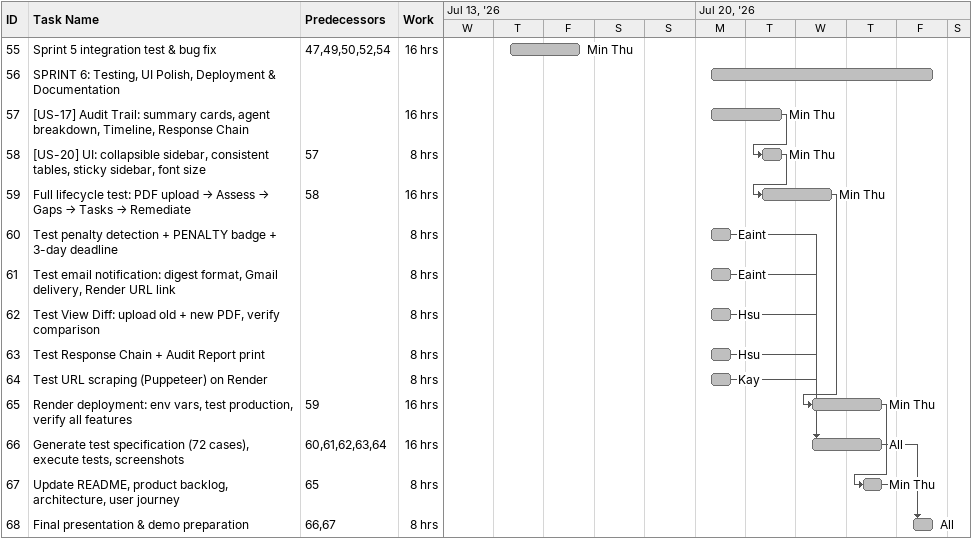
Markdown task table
| ID | Task | Start | Finish | Predecessors | Resources | Work (h) |
|---|---|---|---|---|---|---|
| 55 | Sprint 5 integration test & bug fix | 2026-07-16 | 2026-07-17 | 47, 49, 50, 52, 54 | Min Thu | 16 |
| 56 | SPRINT 6: Testing, UI Polish, Deployment & Documentation | 2026-07-20 | 2026-07-24 |  |  |  |
| 57 | [US-17] Audit Trail: summary cards, agent breakdown, Timeline, Response Chain | 2026-07-20 | 2026-07-21 |  | Min Thu | 16 |
| 58 | [US-20] UI: collapsible sidebar, consistent tables, sticky sidebar, font size | 2026-07-21 | 2026-07-21 | 57 | Min Thu | 8 |
| 59 | Full lifecycle test: PDF upload → Assess → Gaps → Tasks → Remediate | 2026-07-21 | 2026-07-22 | 58 | Min Thu | 16 |
| 60 | Test penalty detection + PENALTY badge + 3-day deadline | 2026-07-20 | 2026-07-20 |  | Eaint | 8 |
| 61 | Test email notification: digest format, Gmail delivery, Render URL link | 2026-07-20 | 2026-07-20 |  | Eaint | 8 |
| 62 | Test View Diff: upload old + new PDF, verify comparison | 2026-07-20 | 2026-07-20 |  | Hsu | 8 |
| 63 | Test Response Chain + Audit Report print | 2026-07-20 | 2026-07-20 |  | Hsu | 8 |
| 64 | Test URL scraping (Puppeteer) on Render | 2026-07-20 | 2026-07-20 |  | Kay | 8 |
| 65 | Render deployment: env vars, test production, verify all features | 2026-07-22 | 2026-07-23 | 59 | Min Thu | 16 |
| 66 | Generate test specification (72 cases), execute tests, screenshots | 2026-07-22 | 2026-07-23 | 60, 61, 62, 63, 64 | All | 16 |
| 67 | Update README, product backlog, architecture, user journey | 2026-07-23 | 2026-07-23 | 65 | Min Thu | 8 |
| 68 | Final presentation & demo preparation | 2026-07-24 | 2026-07-24 | 66, 67 | All | 8 |
